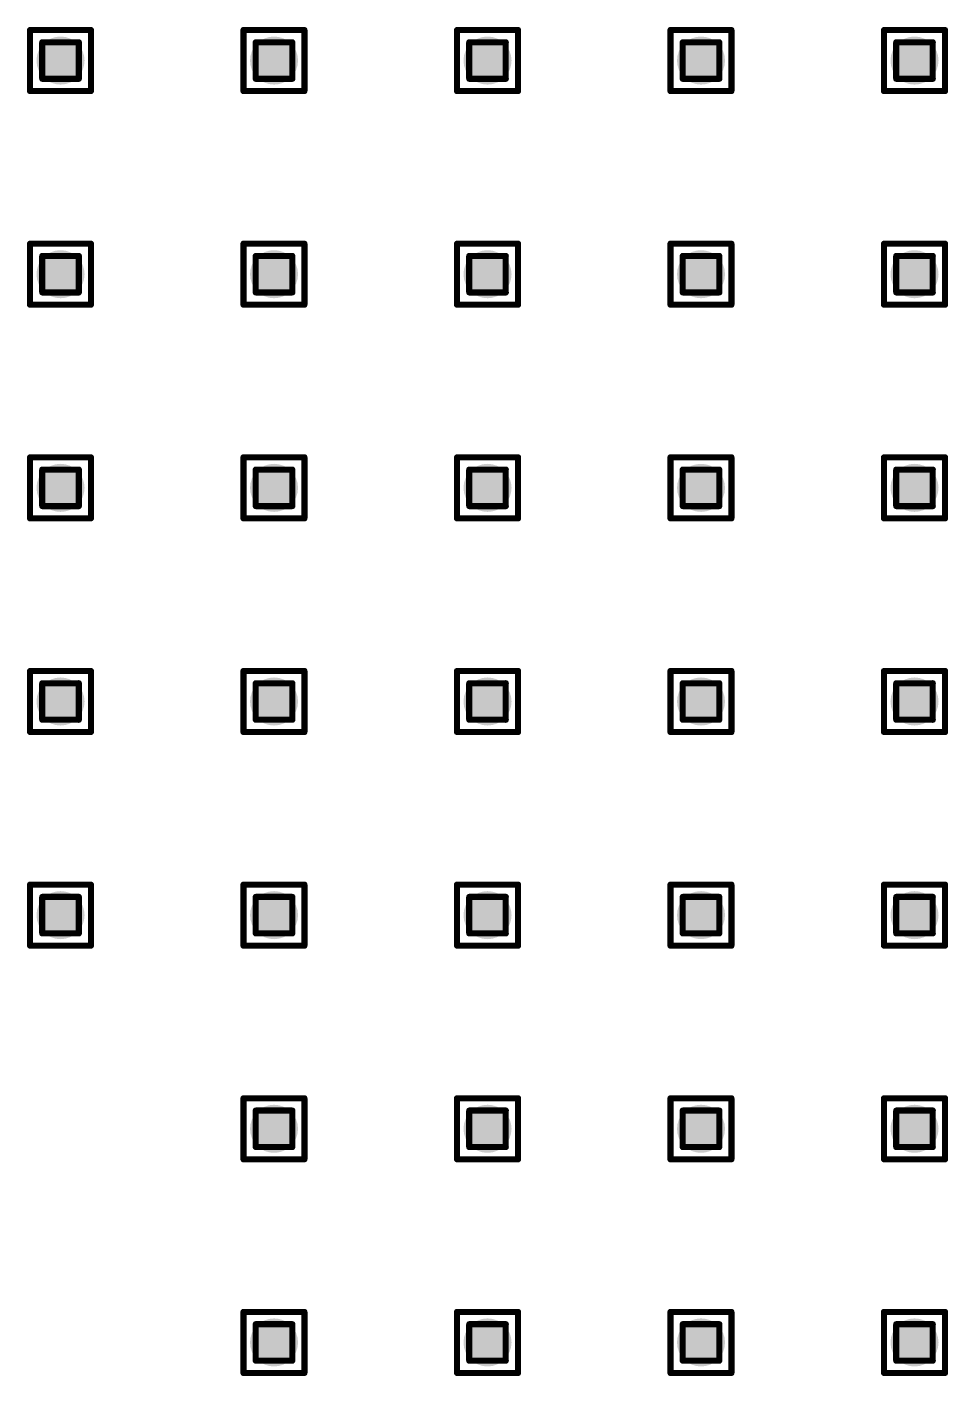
# Model space of a CAD drawing. Header units: millimetres. Extents: x -25 to 478, y -31 to 252.
# Drawn here: x 108.61 to 116.28, y 87.09 to 98.32 of the extents above; entities that cross this region are included whole.
import ezdxf

# ---------------------------------------------------------------- set-up
doc = ezdxf.new("R2010")
doc.units = ezdxf.units.MM
doc.layers.add('DrillDrawing', color=1, linetype='Continuous')
doc.layers.add('ViaHoleLayer', color=16, linetype='Continuous')

msp = doc.modelspace()

# ---------------------------------------------------------------- hatches: boundary and pattern name
at = {"layer": 'ViaHoleLayer'}
h = msp.add_hatch(color=16, dxfattribs=at)
edge = h.paths.add_edge_path()
edge.add_arc((108.89, 98.042), 0.2, 0, 360)
h = msp.add_hatch(color=16, dxfattribs=at)
edge = h.paths.add_edge_path()
edge.add_arc((110.668, 98.042), 0.2, 0, 360)
h = msp.add_hatch(color=16, dxfattribs=at)
edge = h.paths.add_edge_path()
edge.add_arc((112.446, 98.042), 0.2, 0, 360)
h = msp.add_hatch(color=16, dxfattribs=at)
edge = h.paths.add_edge_path()
edge.add_arc((114.224, 98.042), 0.2, 0, 360)
h = msp.add_hatch(color=16, dxfattribs=at)
edge = h.paths.add_edge_path()
edge.add_arc((116.002, 98.042), 0.2, 0, 360)
h = msp.add_hatch(color=16, dxfattribs=at)
edge = h.paths.add_edge_path()
edge.add_arc((108.89, 96.264), 0.2, 0, 360)
h = msp.add_hatch(color=16, dxfattribs=at)
edge = h.paths.add_edge_path()
edge.add_arc((110.668, 96.264), 0.2, 0, 360)
h = msp.add_hatch(color=16, dxfattribs=at)
edge = h.paths.add_edge_path()
edge.add_arc((112.446, 96.264), 0.2, 0, 360)
h = msp.add_hatch(color=16, dxfattribs=at)
edge = h.paths.add_edge_path()
edge.add_arc((114.224, 96.264), 0.2, 0, 360)
h = msp.add_hatch(color=16, dxfattribs=at)
edge = h.paths.add_edge_path()
edge.add_arc((116.002, 96.264), 0.2, 0, 360)
h = msp.add_hatch(color=16, dxfattribs=at)
edge = h.paths.add_edge_path()
edge.add_arc((108.89, 94.486), 0.2, 0, 360)
h = msp.add_hatch(color=16, dxfattribs=at)
edge = h.paths.add_edge_path()
edge.add_arc((110.668, 94.486), 0.2, 0, 360)
h = msp.add_hatch(color=16, dxfattribs=at)
edge = h.paths.add_edge_path()
edge.add_arc((112.446, 94.486), 0.2, 0, 360)
h = msp.add_hatch(color=16, dxfattribs=at)
edge = h.paths.add_edge_path()
edge.add_arc((114.224, 94.486), 0.2, 0, 360)
h = msp.add_hatch(color=16, dxfattribs=at)
edge = h.paths.add_edge_path()
edge.add_arc((116.002, 94.486), 0.2, 0, 360)
h = msp.add_hatch(color=16, dxfattribs=at)
edge = h.paths.add_edge_path()
edge.add_arc((108.89, 92.708), 0.2, 0, 360)
h = msp.add_hatch(color=16, dxfattribs=at)
edge = h.paths.add_edge_path()
edge.add_arc((110.668, 92.708), 0.2, 0, 360)
h = msp.add_hatch(color=16, dxfattribs=at)
edge = h.paths.add_edge_path()
edge.add_arc((112.446, 92.708), 0.2, 0, 360)
h = msp.add_hatch(color=16, dxfattribs=at)
edge = h.paths.add_edge_path()
edge.add_arc((114.224, 92.708), 0.2, 0, 360)
h = msp.add_hatch(color=16, dxfattribs=at)
edge = h.paths.add_edge_path()
edge.add_arc((116.002, 92.708), 0.2, 0, 360)
h = msp.add_hatch(color=16, dxfattribs=at)
edge = h.paths.add_edge_path()
edge.add_arc((108.89, 90.93), 0.2, 0, 360)
h = msp.add_hatch(color=16, dxfattribs=at)
edge = h.paths.add_edge_path()
edge.add_arc((110.668, 90.93), 0.2, 0, 360)
h = msp.add_hatch(color=16, dxfattribs=at)
edge = h.paths.add_edge_path()
edge.add_arc((112.446, 90.93), 0.2, 0, 360)
h = msp.add_hatch(color=16, dxfattribs=at)
edge = h.paths.add_edge_path()
edge.add_arc((114.224, 90.93), 0.2, 0, 360)
h = msp.add_hatch(color=16, dxfattribs=at)
edge = h.paths.add_edge_path()
edge.add_arc((116.002, 90.93), 0.2, 0, 360)
h = msp.add_hatch(color=16, dxfattribs=at)
edge = h.paths.add_edge_path()
edge.add_arc((110.668, 89.152), 0.2, 0, 360)
h = msp.add_hatch(color=16, dxfattribs=at)
edge = h.paths.add_edge_path()
edge.add_arc((112.446, 89.152), 0.2, 0, 360)
h = msp.add_hatch(color=16, dxfattribs=at)
edge = h.paths.add_edge_path()
edge.add_arc((114.224, 89.152), 0.2, 0, 360)
h = msp.add_hatch(color=16, dxfattribs=at)
edge = h.paths.add_edge_path()
edge.add_arc((116.002, 89.152), 0.2, 0, 360)
h = msp.add_hatch(color=16, dxfattribs=at)
edge = h.paths.add_edge_path()
edge.add_arc((110.668, 87.374), 0.2, 0, 360)
h = msp.add_hatch(color=16, dxfattribs=at)
edge = h.paths.add_edge_path()
edge.add_arc((112.446, 87.374), 0.2, 0, 360)
h = msp.add_hatch(color=16, dxfattribs=at)
edge = h.paths.add_edge_path()
edge.add_arc((114.224, 87.374), 0.2, 0, 360)
h = msp.add_hatch(color=16, dxfattribs=at)
edge = h.paths.add_edge_path()
edge.add_arc((116.002, 87.374), 0.2, 0, 360)

# ---------------------------------------------------------------- linework, layer by layer
at = {"layer": 'DrillDrawing', "const_width": 0.0508}
for points in [[(108.636, 98.296), (109.144, 98.296)], [(108.636, 97.788), (108.636, 98.296)], [(109.144, 97.788), (109.144, 98.296)], [(110.414, 98.296), (110.922, 98.296)], [(110.414, 97.788), (110.414, 98.296)], [(110.922, 97.788), (110.922, 98.296)], [(112.192, 98.296), (112.7, 98.296)], [(112.192, 97.788), (112.192, 98.296)], [(112.7, 97.788), (112.7, 98.296)], [(113.97, 98.296), (114.478, 98.296)], [(113.97, 97.788), (113.97, 98.296)], [(114.478, 97.788), (114.478, 98.296)], [(115.748, 98.296), (116.256, 98.296)], [(115.748, 97.788), (115.748, 98.296)], [(116.256, 97.788), (116.256, 98.296)], [(108.737, 98.194), (109.042, 98.194)], [(108.737, 97.89), (108.737, 98.194)], [(109.042, 97.89), (109.042, 98.194)], [(110.515, 98.194), (110.82, 98.194)], [(110.515, 97.89), (110.515, 98.194)], [(110.82, 97.89), (110.82, 98.194)], [(112.293, 98.194), (112.598, 98.194)], [(112.293, 97.89), (112.293, 98.194)], [(112.598, 97.89), (112.598, 98.194)], [(114.071, 98.194), (114.376, 98.194)], [(114.071, 97.89), (114.071, 98.194)], [(114.376, 97.89), (114.376, 98.194)], [(115.849, 98.194), (116.154, 98.194)], [(115.849, 97.89), (115.849, 98.194)], [(116.154, 97.89), (116.154, 98.194)], [(108.737, 97.89), (109.042, 97.89)], [(110.515, 97.89), (110.82, 97.89)], [(112.293, 97.89), (112.598, 97.89)], [(114.071, 97.89), (114.376, 97.89)], [(115.849, 97.89), (116.154, 97.89)], [(108.636, 97.788), (109.144, 97.788)], [(110.414, 97.788), (110.922, 97.788)], [(112.192, 97.788), (112.7, 97.788)], [(113.97, 97.788), (114.478, 97.788)], [(115.748, 97.788), (116.256, 97.788)], [(108.636, 96.518), (109.144, 96.518)], [(108.636, 96.01), (108.636, 96.518)], [(108.737, 96.416), (109.042, 96.416)], [(108.737, 96.112), (108.737, 96.416)], [(109.042, 96.112), (109.042, 96.416)], [(109.144, 96.01), (109.144, 96.518)], [(110.414, 96.518), (110.922, 96.518)], [(110.414, 96.01), (110.414, 96.518)], [(110.515, 96.416), (110.82, 96.416)], [(110.515, 96.112), (110.515, 96.416)], [(110.82, 96.112), (110.82, 96.416)], [(110.922, 96.01), (110.922, 96.518)], [(112.192, 96.518), (112.7, 96.518)], [(112.192, 96.01), (112.192, 96.518)], [(112.293, 96.416), (112.598, 96.416)], [(112.293, 96.112), (112.293, 96.416)], [(112.598, 96.112), (112.598, 96.416)], [(112.7, 96.01), (112.7, 96.518)], [(113.97, 96.518), (114.478, 96.518)], [(113.97, 96.01), (113.97, 96.518)], [(114.071, 96.416), (114.376, 96.416)], [(114.071, 96.112), (114.071, 96.416)], [(114.376, 96.112), (114.376, 96.416)], [(114.478, 96.01), (114.478, 96.518)], [(115.748, 96.518), (116.256, 96.518)], [(115.748, 96.01), (115.748, 96.518)], [(115.849, 96.416), (116.154, 96.416)], [(115.849, 96.112), (115.849, 96.416)], [(116.154, 96.112), (116.154, 96.416)], [(116.256, 96.01), (116.256, 96.518)], [(108.737, 96.112), (109.042, 96.112)], [(110.515, 96.112), (110.82, 96.112)], [(112.293, 96.112), (112.598, 96.112)], [(114.071, 96.112), (114.376, 96.112)], [(115.849, 96.112), (116.154, 96.112)], [(108.636, 96.01), (109.144, 96.01)], [(110.414, 96.01), (110.922, 96.01)], [(112.192, 96.01), (112.7, 96.01)], [(113.97, 96.01), (114.478, 96.01)], [(115.748, 96.01), (116.256, 96.01)], [(108.636, 94.74), (109.144, 94.74)], [(108.636, 94.232), (108.636, 94.74)], [(109.144, 94.232), (109.144, 94.74)], [(110.414, 94.74), (110.922, 94.74)], [(110.414, 94.232), (110.414, 94.74)], [(110.922, 94.232), (110.922, 94.74)], [(112.192, 94.74), (112.7, 94.74)], [(112.192, 94.232), (112.192, 94.74)], [(112.7, 94.232), (112.7, 94.74)], [(113.97, 94.74), (114.478, 94.74)], [(113.97, 94.232), (113.97, 94.74)], [(114.478, 94.232), (114.478, 94.74)], [(115.748, 94.74), (116.256, 94.74)], [(115.748, 94.232), (115.748, 94.74)], [(116.256, 94.232), (116.256, 94.74)], [(108.737, 94.638), (109.042, 94.638)], [(108.737, 94.334), (108.737, 94.638)], [(109.042, 94.334), (109.042, 94.638)], [(110.515, 94.638), (110.82, 94.638)], [(110.515, 94.334), (110.515, 94.638)], [(110.82, 94.334), (110.82, 94.638)], [(112.293, 94.638), (112.598, 94.638)], [(112.293, 94.334), (112.293, 94.638)], [(112.598, 94.334), (112.598, 94.638)], [(114.071, 94.638), (114.376, 94.638)], [(114.071, 94.334), (114.071, 94.638)], [(114.376, 94.334), (114.376, 94.638)], [(115.849, 94.638), (116.154, 94.638)], [(115.849, 94.334), (115.849, 94.638)], [(116.154, 94.334), (116.154, 94.638)], [(108.737, 94.334), (109.042, 94.334)], [(110.515, 94.334), (110.82, 94.334)], [(112.293, 94.334), (112.598, 94.334)], [(114.071, 94.334), (114.376, 94.334)], [(115.849, 94.334), (116.154, 94.334)], [(108.636, 94.232), (109.144, 94.232)], [(110.414, 94.232), (110.922, 94.232)], [(112.192, 94.232), (112.7, 94.232)], [(113.97, 94.232), (114.478, 94.232)], [(115.748, 94.232), (116.256, 94.232)], [(108.636, 92.962), (109.144, 92.962)], [(108.636, 92.454), (108.636, 92.962)], [(109.144, 92.454), (109.144, 92.962)], [(110.414, 92.962), (110.922, 92.962)], [(110.414, 92.454), (110.414, 92.962)], [(110.922, 92.454), (110.922, 92.962)], [(112.192, 92.962), (112.7, 92.962)], [(112.192, 92.454), (112.192, 92.962)], [(112.7, 92.454), (112.7, 92.962)], [(113.97, 92.962), (114.478, 92.962)], [(113.97, 92.454), (113.97, 92.962)], [(114.478, 92.454), (114.478, 92.962)], [(115.748, 92.962), (116.256, 92.962)], [(115.748, 92.454), (115.748, 92.962)], [(116.256, 92.454), (116.256, 92.962)], [(108.737, 92.86), (109.042, 92.86)], [(108.737, 92.556), (108.737, 92.86)], [(109.042, 92.556), (109.042, 92.86)], [(110.515, 92.86), (110.82, 92.86)], [(110.515, 92.556), (110.515, 92.86)], [(110.82, 92.556), (110.82, 92.86)], [(112.293, 92.86), (112.598, 92.86)], [(112.293, 92.556), (112.293, 92.86)], [(112.598, 92.556), (112.598, 92.86)], [(114.071, 92.86), (114.376, 92.86)], [(114.071, 92.556), (114.071, 92.86)], [(114.376, 92.556), (114.376, 92.86)], [(115.849, 92.86), (116.154, 92.86)], [(115.849, 92.556), (115.849, 92.86)], [(116.154, 92.556), (116.154, 92.86)], [(108.737, 92.556), (109.042, 92.556)], [(110.515, 92.556), (110.82, 92.556)], [(112.293, 92.556), (112.598, 92.556)], [(114.071, 92.556), (114.376, 92.556)], [(115.849, 92.556), (116.154, 92.556)], [(108.636, 92.454), (109.144, 92.454)], [(110.414, 92.454), (110.922, 92.454)], [(112.192, 92.454), (112.7, 92.454)], [(113.97, 92.454), (114.478, 92.454)], [(115.748, 92.454), (116.256, 92.454)], [(108.636, 91.184), (109.144, 91.184)], [(108.636, 90.676), (108.636, 91.184)], [(109.144, 90.676), (109.144, 91.184)], [(110.414, 91.184), (110.922, 91.184)], [(110.414, 90.676), (110.414, 91.184)], [(110.922, 90.676), (110.922, 91.184)], [(112.192, 91.184), (112.7, 91.184)], [(112.192, 90.676), (112.192, 91.184)], [(112.7, 90.676), (112.7, 91.184)], [(113.97, 91.184), (114.478, 91.184)], [(113.97, 90.676), (113.97, 91.184)], [(114.478, 90.676), (114.478, 91.184)], [(115.748, 91.184), (116.256, 91.184)], [(115.748, 90.676), (115.748, 91.184)], [(116.256, 90.676), (116.256, 91.184)], [(108.737, 91.082), (109.042, 91.082)], [(108.737, 90.778), (108.737, 91.082)], [(109.042, 90.778), (109.042, 91.082)], [(110.515, 91.082), (110.82, 91.082)], [(110.515, 90.778), (110.515, 91.082)], [(110.82, 90.778), (110.82, 91.082)], [(112.293, 91.082), (112.598, 91.082)], [(112.293, 90.778), (112.293, 91.082)], [(112.598, 90.778), (112.598, 91.082)], [(114.071, 91.082), (114.376, 91.082)], [(114.071, 90.778), (114.071, 91.082)], [(114.376, 90.778), (114.376, 91.082)], [(115.849, 91.082), (116.154, 91.082)], [(115.849, 90.778), (115.849, 91.082)], [(116.154, 90.778), (116.154, 91.082)], [(108.737, 90.778), (109.042, 90.778)], [(110.515, 90.778), (110.82, 90.778)], [(112.293, 90.778), (112.598, 90.778)], [(114.071, 90.778), (114.376, 90.778)], [(115.849, 90.778), (116.154, 90.778)], [(108.636, 90.676), (109.144, 90.676)], [(110.414, 90.676), (110.922, 90.676)], [(112.192, 90.676), (112.7, 90.676)], [(113.97, 90.676), (114.478, 90.676)], [(115.748, 90.676), (116.256, 90.676)], [(110.414, 89.406), (110.922, 89.406)], [(110.414, 88.898), (110.414, 89.406)], [(110.922, 88.898), (110.922, 89.406)], [(112.192, 89.406), (112.7, 89.406)], [(112.192, 88.898), (112.192, 89.406)], [(112.7, 88.898), (112.7, 89.406)], [(113.97, 89.406), (114.478, 89.406)], [(113.97, 88.898), (113.97, 89.406)], [(114.478, 88.898), (114.478, 89.406)], [(115.748, 89.406), (116.256, 89.406)], [(115.748, 88.898), (115.748, 89.406)], [(116.256, 88.898), (116.256, 89.406)], [(110.515, 89.304), (110.82, 89.304)], [(110.515, 89), (110.515, 89.304)], [(110.82, 89), (110.82, 89.304)], [(112.293, 89.304), (112.598, 89.304)], [(112.293, 89), (112.293, 89.304)], [(112.598, 89), (112.598, 89.304)], [(114.071, 89.304), (114.376, 89.304)], [(114.071, 89), (114.071, 89.304)], [(114.376, 89), (114.376, 89.304)], [(115.849, 89.304), (116.154, 89.304)], [(115.849, 89), (115.849, 89.304)], [(116.154, 89), (116.154, 89.304)], [(110.414, 88.898), (110.922, 88.898)], [(110.515, 89), (110.82, 89)], [(112.192, 88.898), (112.7, 88.898)], [(112.293, 89), (112.598, 89)], [(113.97, 88.898), (114.478, 88.898)], [(114.071, 89), (114.376, 89)], [(115.748, 88.898), (116.256, 88.898)], [(115.849, 89), (116.154, 89)], [(110.414, 87.628), (110.922, 87.628)], [(110.414, 87.12), (110.414, 87.628)], [(110.922, 87.12), (110.922, 87.628)], [(112.192, 87.628), (112.7, 87.628)], [(112.192, 87.12), (112.192, 87.628)], [(112.7, 87.12), (112.7, 87.628)], [(113.97, 87.628), (114.478, 87.628)], [(113.97, 87.12), (113.97, 87.628)], [(114.478, 87.12), (114.478, 87.628)], [(115.748, 87.628), (116.256, 87.628)], [(115.748, 87.12), (115.748, 87.628)], [(116.256, 87.12), (116.256, 87.628)], [(110.515, 87.526), (110.82, 87.526)], [(110.515, 87.222), (110.515, 87.526)], [(110.82, 87.222), (110.82, 87.526)], [(112.293, 87.526), (112.598, 87.526)], [(112.293, 87.222), (112.293, 87.526)], [(112.598, 87.222), (112.598, 87.526)], [(114.071, 87.526), (114.376, 87.526)], [(114.071, 87.222), (114.071, 87.526)], [(114.376, 87.222), (114.376, 87.526)], [(115.849, 87.526), (116.154, 87.526)], [(115.849, 87.222), (115.849, 87.526)], [(116.154, 87.222), (116.154, 87.526)], [(110.515, 87.222), (110.82, 87.222)], [(112.293, 87.222), (112.598, 87.222)], [(114.071, 87.222), (114.376, 87.222)], [(115.849, 87.222), (116.154, 87.222)], [(110.414, 87.12), (110.922, 87.12)], [(112.192, 87.12), (112.7, 87.12)], [(113.97, 87.12), (114.478, 87.12)], [(115.748, 87.12), (116.256, 87.12)]]:
    msp.add_lwpolyline(points, dxfattribs=at)
at = {"layer": 'DrillDrawing', "const_width": 0.0254}
for points in [[(108.623, 98.296, 1), (108.648, 98.296, 1)], [(108.623, 98.296, 1), (108.648, 98.296, 1)], [(109.131, 98.296, 1), (109.156, 98.296, 1)], [(109.131, 98.296, 1), (109.156, 98.296, 1)], [(110.401, 98.296, 1), (110.427, 98.296, 1)], [(110.401, 98.296, 1), (110.427, 98.296, 1)], [(110.909, 98.296, 1), (110.934, 98.296, 1)], [(110.909, 98.296, 1), (110.934, 98.296, 1)], [(112.179, 98.296, 1), (112.204, 98.296, 1)], [(112.179, 98.296, 1), (112.204, 98.296, 1)], [(112.687, 98.296, 1), (112.713, 98.296, 1)], [(112.687, 98.296, 1), (112.713, 98.296, 1)], [(113.957, 98.296, 1), (113.983, 98.296, 1)], [(113.957, 98.296, 1), (113.983, 98.296, 1)], [(114.465, 98.296, 1), (114.49, 98.296, 1)], [(114.465, 98.296, 1), (114.49, 98.296, 1)], [(115.735, 98.296, 1), (115.76, 98.296, 1)], [(115.735, 98.296, 1), (115.76, 98.296, 1)], [(116.243, 98.296, 1), (116.269, 98.296, 1)], [(116.243, 98.296, 1), (116.269, 98.296, 1)], [(108.725, 98.194, 1), (108.75, 98.194, 1)], [(108.725, 98.194, 1), (108.75, 98.194, 1)], [(109.029, 98.194, 1), (109.055, 98.194, 1)], [(109.029, 98.194, 1), (109.055, 98.194, 1)], [(110.503, 98.194, 1), (110.528, 98.194, 1)], [(110.503, 98.194, 1), (110.528, 98.194, 1)], [(110.808, 98.194, 1), (110.833, 98.194, 1)], [(110.808, 98.194, 1), (110.833, 98.194, 1)], [(112.281, 98.194, 1), (112.306, 98.194, 1)], [(112.281, 98.194, 1), (112.306, 98.194, 1)], [(112.585, 98.194, 1), (112.611, 98.194, 1)], [(112.585, 98.194, 1), (112.611, 98.194, 1)], [(114.059, 98.194, 1), (114.084, 98.194, 1)], [(114.059, 98.194, 1), (114.084, 98.194, 1)], [(114.364, 98.194, 1), (114.389, 98.194, 1)], [(114.364, 98.194, 1), (114.389, 98.194, 1)], [(115.837, 98.194, 1), (115.862, 98.194, 1)], [(115.837, 98.194, 1), (115.862, 98.194, 1)], [(116.141, 98.194, 1), (116.167, 98.194, 1)], [(116.141, 98.194, 1), (116.167, 98.194, 1)], [(108.725, 97.89, 1), (108.75, 97.89, 1)], [(108.725, 97.89, 1), (108.75, 97.89, 1)], [(109.029, 97.89, 1), (109.055, 97.89, 1)], [(109.029, 97.89, 1), (109.055, 97.89, 1)], [(110.503, 97.89, 1), (110.528, 97.89, 1)], [(110.503, 97.89, 1), (110.528, 97.89, 1)], [(110.808, 97.89, 1), (110.833, 97.89, 1)], [(110.808, 97.89, 1), (110.833, 97.89, 1)], [(112.281, 97.89, 1), (112.306, 97.89, 1)], [(112.281, 97.89, 1), (112.306, 97.89, 1)], [(112.585, 97.89, 1), (112.611, 97.89, 1)], [(112.585, 97.89, 1), (112.611, 97.89, 1)], [(114.059, 97.89, 1), (114.084, 97.89, 1)], [(114.059, 97.89, 1), (114.084, 97.89, 1)], [(114.364, 97.89, 1), (114.389, 97.89, 1)], [(114.364, 97.89, 1), (114.389, 97.89, 1)], [(115.837, 97.89, 1), (115.862, 97.89, 1)], [(115.837, 97.89, 1), (115.862, 97.89, 1)], [(116.141, 97.89, 1), (116.167, 97.89, 1)], [(116.141, 97.89, 1), (116.167, 97.89, 1)], [(108.623, 97.788, 1), (108.648, 97.788, 1)], [(108.623, 97.788, 1), (108.648, 97.788, 1)], [(109.131, 97.788, 1), (109.156, 97.788, 1)], [(109.131, 97.788, 1), (109.156, 97.788, 1)], [(110.401, 97.788, 1), (110.427, 97.788, 1)], [(110.401, 97.788, 1), (110.427, 97.788, 1)], [(110.909, 97.788, 1), (110.934, 97.788, 1)], [(110.909, 97.788, 1), (110.934, 97.788, 1)], [(112.179, 97.788, 1), (112.204, 97.788, 1)], [(112.179, 97.788, 1), (112.204, 97.788, 1)], [(112.687, 97.788, 1), (112.713, 97.788, 1)], [(112.687, 97.788, 1), (112.713, 97.788, 1)], [(113.957, 97.788, 1), (113.983, 97.788, 1)], [(113.957, 97.788, 1), (113.983, 97.788, 1)], [(114.465, 97.788, 1), (114.49, 97.788, 1)], [(114.465, 97.788, 1), (114.49, 97.788, 1)], [(115.735, 97.788, 1), (115.76, 97.788, 1)], [(115.735, 97.788, 1), (115.76, 97.788, 1)], [(116.243, 97.788, 1), (116.269, 97.788, 1)], [(116.243, 97.788, 1), (116.269, 97.788, 1)], [(108.623, 96.518, 1), (108.648, 96.518, 1)], [(108.623, 96.518, 1), (108.648, 96.518, 1)], [(108.725, 96.416, 1), (108.75, 96.416, 1)], [(108.725, 96.416, 1), (108.75, 96.416, 1)], [(109.029, 96.416, 1), (109.055, 96.416, 1)], [(109.029, 96.416, 1), (109.055, 96.416, 1)], [(109.131, 96.518, 1), (109.156, 96.518, 1)], [(109.131, 96.518, 1), (109.156, 96.518, 1)], [(110.401, 96.518, 1), (110.427, 96.518, 1)], [(110.401, 96.518, 1), (110.427, 96.518, 1)], [(110.503, 96.416, 1), (110.528, 96.416, 1)], [(110.503, 96.416, 1), (110.528, 96.416, 1)], [(110.808, 96.416, 1), (110.833, 96.416, 1)], [(110.808, 96.416, 1), (110.833, 96.416, 1)], [(110.909, 96.518, 1), (110.934, 96.518, 1)], [(110.909, 96.518, 1), (110.934, 96.518, 1)], [(112.179, 96.518, 1), (112.204, 96.518, 1)], [(112.179, 96.518, 1), (112.204, 96.518, 1)], [(112.281, 96.416, 1), (112.306, 96.416, 1)], [(112.281, 96.416, 1), (112.306, 96.416, 1)], [(112.585, 96.416, 1), (112.611, 96.416, 1)], [(112.585, 96.416, 1), (112.611, 96.416, 1)], [(112.687, 96.518, 1), (112.713, 96.518, 1)], [(112.687, 96.518, 1), (112.713, 96.518, 1)], [(113.957, 96.518, 1), (113.983, 96.518, 1)], [(113.957, 96.518, 1), (113.983, 96.518, 1)], [(114.059, 96.416, 1), (114.084, 96.416, 1)], [(114.059, 96.416, 1), (114.084, 96.416, 1)], [(114.364, 96.416, 1), (114.389, 96.416, 1)], [(114.364, 96.416, 1), (114.389, 96.416, 1)], [(114.465, 96.518, 1), (114.49, 96.518, 1)], [(114.465, 96.518, 1), (114.49, 96.518, 1)], [(115.735, 96.518, 1), (115.76, 96.518, 1)], [(115.735, 96.518, 1), (115.76, 96.518, 1)], [(115.837, 96.416, 1), (115.862, 96.416, 1)], [(115.837, 96.416, 1), (115.862, 96.416, 1)], [(116.141, 96.416, 1), (116.167, 96.416, 1)], [(116.141, 96.416, 1), (116.167, 96.416, 1)], [(116.243, 96.518, 1), (116.269, 96.518, 1)], [(116.243, 96.518, 1), (116.269, 96.518, 1)], [(108.725, 96.112, 1), (108.75, 96.112, 1)], [(108.725, 96.112, 1), (108.75, 96.112, 1)], [(109.029, 96.112, 1), (109.055, 96.112, 1)], [(109.029, 96.112, 1), (109.055, 96.112, 1)], [(110.503, 96.112, 1), (110.528, 96.112, 1)], [(110.503, 96.112, 1), (110.528, 96.112, 1)], [(110.808, 96.112, 1), (110.833, 96.112, 1)], [(110.808, 96.112, 1), (110.833, 96.112, 1)], [(112.281, 96.112, 1), (112.306, 96.112, 1)], [(112.281, 96.112, 1), (112.306, 96.112, 1)], [(112.585, 96.112, 1), (112.611, 96.112, 1)], [(112.585, 96.112, 1), (112.611, 96.112, 1)], [(114.059, 96.112, 1), (114.084, 96.112, 1)], [(114.059, 96.112, 1), (114.084, 96.112, 1)], [(114.364, 96.112, 1), (114.389, 96.112, 1)], [(114.364, 96.112, 1), (114.389, 96.112, 1)], [(115.837, 96.112, 1), (115.862, 96.112, 1)], [(115.837, 96.112, 1), (115.862, 96.112, 1)], [(116.141, 96.112, 1), (116.167, 96.112, 1)], [(116.141, 96.112, 1), (116.167, 96.112, 1)], [(108.623, 96.01, 1), (108.648, 96.01, 1)], [(108.623, 96.01, 1), (108.648, 96.01, 1)], [(109.131, 96.01, 1), (109.156, 96.01, 1)], [(109.131, 96.01, 1), (109.156, 96.01, 1)], [(110.401, 96.01, 1), (110.427, 96.01, 1)], [(110.401, 96.01, 1), (110.427, 96.01, 1)], [(110.909, 96.01, 1), (110.934, 96.01, 1)], [(110.909, 96.01, 1), (110.934, 96.01, 1)], [(112.179, 96.01, 1), (112.204, 96.01, 1)], [(112.179, 96.01, 1), (112.204, 96.01, 1)], [(112.687, 96.01, 1), (112.713, 96.01, 1)], [(112.687, 96.01, 1), (112.713, 96.01, 1)], [(113.957, 96.01, 1), (113.983, 96.01, 1)], [(113.957, 96.01, 1), (113.983, 96.01, 1)], [(114.465, 96.01, 1), (114.49, 96.01, 1)], [(114.465, 96.01, 1), (114.49, 96.01, 1)], [(115.735, 96.01, 1), (115.76, 96.01, 1)], [(115.735, 96.01, 1), (115.76, 96.01, 1)], [(116.243, 96.01, 1), (116.269, 96.01, 1)], [(116.243, 96.01, 1), (116.269, 96.01, 1)], [(108.623, 94.74, 1), (108.648, 94.74, 1)], [(108.623, 94.74, 1), (108.648, 94.74, 1)], [(109.131, 94.74, 1), (109.156, 94.74, 1)], [(109.131, 94.74, 1), (109.156, 94.74, 1)], [(110.401, 94.74, 1), (110.427, 94.74, 1)], [(110.401, 94.74, 1), (110.427, 94.74, 1)], [(110.909, 94.74, 1), (110.934, 94.74, 1)], [(110.909, 94.74, 1), (110.934, 94.74, 1)], [(112.179, 94.74, 1), (112.204, 94.74, 1)], [(112.179, 94.74, 1), (112.204, 94.74, 1)], [(112.687, 94.74, 1), (112.713, 94.74, 1)], [(112.687, 94.74, 1), (112.713, 94.74, 1)], [(113.957, 94.74, 1), (113.983, 94.74, 1)], [(113.957, 94.74, 1), (113.983, 94.74, 1)], [(114.465, 94.74, 1), (114.49, 94.74, 1)], [(114.465, 94.74, 1), (114.49, 94.74, 1)], [(115.735, 94.74, 1), (115.76, 94.74, 1)], [(115.735, 94.74, 1), (115.76, 94.74, 1)], [(116.243, 94.74, 1), (116.269, 94.74, 1)], [(116.243, 94.74, 1), (116.269, 94.74, 1)], [(108.725, 94.638, 1), (108.75, 94.638, 1)], [(108.725, 94.638, 1), (108.75, 94.638, 1)], [(109.029, 94.638, 1), (109.055, 94.638, 1)], [(109.029, 94.638, 1), (109.055, 94.638, 1)], [(110.503, 94.638, 1), (110.528, 94.638, 1)], [(110.503, 94.638, 1), (110.528, 94.638, 1)], [(110.808, 94.638, 1), (110.833, 94.638, 1)], [(110.808, 94.638, 1), (110.833, 94.638, 1)], [(112.281, 94.638, 1), (112.306, 94.638, 1)], [(112.281, 94.638, 1), (112.306, 94.638, 1)], [(112.585, 94.638, 1), (112.611, 94.638, 1)], [(112.585, 94.638, 1), (112.611, 94.638, 1)], [(114.059, 94.638, 1), (114.084, 94.638, 1)], [(114.059, 94.638, 1), (114.084, 94.638, 1)], [(114.364, 94.638, 1), (114.389, 94.638, 1)], [(114.364, 94.638, 1), (114.389, 94.638, 1)], [(115.837, 94.638, 1), (115.862, 94.638, 1)], [(115.837, 94.638, 1), (115.862, 94.638, 1)], [(116.141, 94.638, 1), (116.167, 94.638, 1)], [(116.141, 94.638, 1), (116.167, 94.638, 1)], [(108.725, 94.334, 1), (108.75, 94.334, 1)], [(108.725, 94.334, 1), (108.75, 94.334, 1)], [(109.029, 94.334, 1), (109.055, 94.334, 1)], [(109.029, 94.334, 1), (109.055, 94.334, 1)], [(110.503, 94.334, 1), (110.528, 94.334, 1)], [(110.503, 94.334, 1), (110.528, 94.334, 1)], [(110.808, 94.334, 1), (110.833, 94.334, 1)], [(110.808, 94.334, 1), (110.833, 94.334, 1)], [(112.281, 94.334, 1), (112.306, 94.334, 1)], [(112.281, 94.334, 1), (112.306, 94.334, 1)], [(112.585, 94.334, 1), (112.611, 94.334, 1)], [(112.585, 94.334, 1), (112.611, 94.334, 1)], [(114.059, 94.334, 1), (114.084, 94.334, 1)], [(114.059, 94.334, 1), (114.084, 94.334, 1)], [(114.364, 94.334, 1), (114.389, 94.334, 1)], [(114.364, 94.334, 1), (114.389, 94.334, 1)], [(115.837, 94.334, 1), (115.862, 94.334, 1)], [(115.837, 94.334, 1), (115.862, 94.334, 1)], [(116.141, 94.334, 1), (116.167, 94.334, 1)], [(116.141, 94.334, 1), (116.167, 94.334, 1)], [(108.623, 94.232, 1), (108.648, 94.232, 1)], [(108.623, 94.232, 1), (108.648, 94.232, 1)], [(109.131, 94.232, 1), (109.156, 94.232, 1)], [(109.131, 94.232, 1), (109.156, 94.232, 1)], [(110.401, 94.232, 1), (110.427, 94.232, 1)], [(110.401, 94.232, 1), (110.427, 94.232, 1)], [(110.909, 94.232, 1), (110.934, 94.232, 1)], [(110.909, 94.232, 1), (110.934, 94.232, 1)], [(112.179, 94.232, 1), (112.204, 94.232, 1)], [(112.179, 94.232, 1), (112.204, 94.232, 1)], [(112.687, 94.232, 1), (112.713, 94.232, 1)], [(112.687, 94.232, 1), (112.713, 94.232, 1)], [(113.957, 94.232, 1), (113.983, 94.232, 1)], [(113.957, 94.232, 1), (113.983, 94.232, 1)], [(114.465, 94.232, 1), (114.49, 94.232, 1)], [(114.465, 94.232, 1), (114.49, 94.232, 1)], [(115.735, 94.232, 1), (115.76, 94.232, 1)], [(115.735, 94.232, 1), (115.76, 94.232, 1)], [(116.243, 94.232, 1), (116.269, 94.232, 1)], [(116.243, 94.232, 1), (116.269, 94.232, 1)], [(108.623, 92.962, 1), (108.648, 92.962, 1)], [(108.623, 92.962, 1), (108.648, 92.962, 1)], [(109.131, 92.962, 1), (109.156, 92.962, 1)], [(109.131, 92.962, 1), (109.156, 92.962, 1)], [(110.401, 92.962, 1), (110.427, 92.962, 1)], [(110.401, 92.962, 1), (110.427, 92.962, 1)], [(110.909, 92.962, 1), (110.934, 92.962, 1)], [(110.909, 92.962, 1), (110.934, 92.962, 1)], [(112.179, 92.962, 1), (112.204, 92.962, 1)], [(112.179, 92.962, 1), (112.204, 92.962, 1)], [(112.687, 92.962, 1), (112.713, 92.962, 1)], [(112.687, 92.962, 1), (112.713, 92.962, 1)], [(113.957, 92.962, 1), (113.983, 92.962, 1)], [(113.957, 92.962, 1), (113.983, 92.962, 1)], [(114.465, 92.962, 1), (114.49, 92.962, 1)], [(114.465, 92.962, 1), (114.49, 92.962, 1)], [(115.735, 92.962, 1), (115.76, 92.962, 1)], [(115.735, 92.962, 1), (115.76, 92.962, 1)], [(116.243, 92.962, 1), (116.269, 92.962, 1)], [(116.243, 92.962, 1), (116.269, 92.962, 1)], [(108.725, 92.86, 1), (108.75, 92.86, 1)], [(108.725, 92.86, 1), (108.75, 92.86, 1)], [(109.029, 92.86, 1), (109.055, 92.86, 1)], [(109.029, 92.86, 1), (109.055, 92.86, 1)], [(110.503, 92.86, 1), (110.528, 92.86, 1)], [(110.503, 92.86, 1), (110.528, 92.86, 1)], [(110.808, 92.86, 1), (110.833, 92.86, 1)], [(110.808, 92.86, 1), (110.833, 92.86, 1)], [(112.281, 92.86, 1), (112.306, 92.86, 1)], [(112.281, 92.86, 1), (112.306, 92.86, 1)], [(112.585, 92.86, 1), (112.611, 92.86, 1)], [(112.585, 92.86, 1), (112.611, 92.86, 1)], [(114.059, 92.86, 1), (114.084, 92.86, 1)], [(114.059, 92.86, 1), (114.084, 92.86, 1)], [(114.364, 92.86, 1), (114.389, 92.86, 1)], [(114.364, 92.86, 1), (114.389, 92.86, 1)], [(115.837, 92.86, 1), (115.862, 92.86, 1)], [(115.837, 92.86, 1), (115.862, 92.86, 1)], [(116.141, 92.86, 1), (116.167, 92.86, 1)], [(116.141, 92.86, 1), (116.167, 92.86, 1)], [(108.725, 92.556, 1), (108.75, 92.556, 1)], [(108.725, 92.556, 1), (108.75, 92.556, 1)], [(109.029, 92.556, 1), (109.055, 92.556, 1)], [(109.029, 92.556, 1), (109.055, 92.556, 1)], [(110.503, 92.556, 1), (110.528, 92.556, 1)], [(110.503, 92.556, 1), (110.528, 92.556, 1)], [(110.808, 92.556, 1), (110.833, 92.556, 1)], [(110.808, 92.556, 1), (110.833, 92.556, 1)], [(112.281, 92.556, 1), (112.306, 92.556, 1)], [(112.281, 92.556, 1), (112.306, 92.556, 1)], [(112.585, 92.556, 1), (112.611, 92.556, 1)], [(112.585, 92.556, 1), (112.611, 92.556, 1)], [(114.059, 92.556, 1), (114.084, 92.556, 1)], [(114.059, 92.556, 1), (114.084, 92.556, 1)], [(114.364, 92.556, 1), (114.389, 92.556, 1)], [(114.364, 92.556, 1), (114.389, 92.556, 1)], [(115.837, 92.556, 1), (115.862, 92.556, 1)], [(115.837, 92.556, 1), (115.862, 92.556, 1)], [(116.141, 92.556, 1), (116.167, 92.556, 1)], [(116.141, 92.556, 1), (116.167, 92.556, 1)], [(108.623, 92.454, 1), (108.648, 92.454, 1)], [(108.623, 92.454, 1), (108.648, 92.454, 1)], [(109.131, 92.454, 1), (109.156, 92.454, 1)], [(109.131, 92.454, 1), (109.156, 92.454, 1)], [(110.401, 92.454, 1), (110.427, 92.454, 1)], [(110.401, 92.454, 1), (110.427, 92.454, 1)], [(110.909, 92.454, 1), (110.934, 92.454, 1)], [(110.909, 92.454, 1), (110.934, 92.454, 1)], [(112.179, 92.454, 1), (112.204, 92.454, 1)], [(112.179, 92.454, 1), (112.204, 92.454, 1)], [(112.687, 92.454, 1), (112.713, 92.454, 1)], [(112.687, 92.454, 1), (112.713, 92.454, 1)], [(113.957, 92.454, 1), (113.983, 92.454, 1)], [(113.957, 92.454, 1), (113.983, 92.454, 1)], [(114.465, 92.454, 1), (114.49, 92.454, 1)], [(114.465, 92.454, 1), (114.49, 92.454, 1)], [(115.735, 92.454, 1), (115.76, 92.454, 1)], [(115.735, 92.454, 1), (115.76, 92.454, 1)], [(116.243, 92.454, 1), (116.269, 92.454, 1)], [(116.243, 92.454, 1), (116.269, 92.454, 1)], [(108.623, 91.184, 1), (108.648, 91.184, 1)], [(108.623, 91.184, 1), (108.648, 91.184, 1)], [(109.131, 91.184, 1), (109.156, 91.184, 1)], [(109.131, 91.184, 1), (109.156, 91.184, 1)], [(110.401, 91.184, 1), (110.427, 91.184, 1)], [(110.401, 91.184, 1), (110.427, 91.184, 1)], [(110.909, 91.184, 1), (110.934, 91.184, 1)], [(110.909, 91.184, 1), (110.934, 91.184, 1)], [(112.179, 91.184, 1), (112.204, 91.184, 1)], [(112.179, 91.184, 1), (112.204, 91.184, 1)], [(112.687, 91.184, 1), (112.713, 91.184, 1)], [(112.687, 91.184, 1), (112.713, 91.184, 1)], [(113.957, 91.184, 1), (113.983, 91.184, 1)], [(113.957, 91.184, 1), (113.983, 91.184, 1)], [(114.465, 91.184, 1), (114.49, 91.184, 1)], [(114.465, 91.184, 1), (114.49, 91.184, 1)], [(115.735, 91.184, 1), (115.76, 91.184, 1)], [(115.735, 91.184, 1), (115.76, 91.184, 1)], [(116.243, 91.184, 1), (116.269, 91.184, 1)], [(116.243, 91.184, 1), (116.269, 91.184, 1)], [(108.725, 91.082, 1), (108.75, 91.082, 1)], [(108.725, 91.082, 1), (108.75, 91.082, 1)], [(109.029, 91.082, 1), (109.055, 91.082, 1)], [(109.029, 91.082, 1), (109.055, 91.082, 1)], [(110.503, 91.082, 1), (110.528, 91.082, 1)], [(110.503, 91.082, 1), (110.528, 91.082, 1)], [(110.808, 91.082, 1), (110.833, 91.082, 1)], [(110.808, 91.082, 1), (110.833, 91.082, 1)], [(112.281, 91.082, 1), (112.306, 91.082, 1)], [(112.281, 91.082, 1), (112.306, 91.082, 1)], [(112.585, 91.082, 1), (112.611, 91.082, 1)], [(112.585, 91.082, 1), (112.611, 91.082, 1)], [(114.059, 91.082, 1), (114.084, 91.082, 1)], [(114.059, 91.082, 1), (114.084, 91.082, 1)], [(114.364, 91.082, 1), (114.389, 91.082, 1)], [(114.364, 91.082, 1), (114.389, 91.082, 1)], [(115.837, 91.082, 1), (115.862, 91.082, 1)], [(115.837, 91.082, 1), (115.862, 91.082, 1)], [(116.141, 91.082, 1), (116.167, 91.082, 1)], [(116.141, 91.082, 1), (116.167, 91.082, 1)], [(108.725, 90.778, 1), (108.75, 90.778, 1)], [(108.725, 90.778, 1), (108.75, 90.778, 1)], [(109.029, 90.778, 1), (109.055, 90.778, 1)], [(109.029, 90.778, 1), (109.055, 90.778, 1)], [(110.503, 90.778, 1), (110.528, 90.778, 1)], [(110.503, 90.778, 1), (110.528, 90.778, 1)], [(110.808, 90.778, 1), (110.833, 90.778, 1)], [(110.808, 90.778, 1), (110.833, 90.778, 1)], [(112.281, 90.778, 1), (112.306, 90.778, 1)], [(112.281, 90.778, 1), (112.306, 90.778, 1)], [(112.585, 90.778, 1), (112.611, 90.778, 1)], [(112.585, 90.778, 1), (112.611, 90.778, 1)], [(114.059, 90.778, 1), (114.084, 90.778, 1)], [(114.059, 90.778, 1), (114.084, 90.778, 1)], [(114.364, 90.778, 1), (114.389, 90.778, 1)], [(114.364, 90.778, 1), (114.389, 90.778, 1)], [(115.837, 90.778, 1), (115.862, 90.778, 1)], [(115.837, 90.778, 1), (115.862, 90.778, 1)], [(116.141, 90.778, 1), (116.167, 90.778, 1)], [(116.141, 90.778, 1), (116.167, 90.778, 1)], [(108.623, 90.676, 1), (108.648, 90.676, 1)], [(108.623, 90.676, 1), (108.648, 90.676, 1)], [(109.131, 90.676, 1), (109.156, 90.676, 1)], [(109.131, 90.676, 1), (109.156, 90.676, 1)], [(110.401, 90.676, 1), (110.427, 90.676, 1)], [(110.401, 90.676, 1), (110.427, 90.676, 1)], [(110.909, 90.676, 1), (110.934, 90.676, 1)], [(110.909, 90.676, 1), (110.934, 90.676, 1)], [(112.179, 90.676, 1), (112.204, 90.676, 1)], [(112.179, 90.676, 1), (112.204, 90.676, 1)], [(112.687, 90.676, 1), (112.713, 90.676, 1)], [(112.687, 90.676, 1), (112.713, 90.676, 1)], [(113.957, 90.676, 1), (113.983, 90.676, 1)], [(113.957, 90.676, 1), (113.983, 90.676, 1)], [(114.465, 90.676, 1), (114.49, 90.676, 1)], [(114.465, 90.676, 1), (114.49, 90.676, 1)], [(115.735, 90.676, 1), (115.76, 90.676, 1)], [(115.735, 90.676, 1), (115.76, 90.676, 1)], [(116.243, 90.676, 1), (116.269, 90.676, 1)], [(116.243, 90.676, 1), (116.269, 90.676, 1)], [(110.401, 89.406, 1), (110.427, 89.406, 1)], [(110.401, 89.406, 1), (110.427, 89.406, 1)], [(110.909, 89.406, 1), (110.934, 89.406, 1)], [(110.909, 89.406, 1), (110.934, 89.406, 1)], [(112.179, 89.406, 1), (112.204, 89.406, 1)], [(112.179, 89.406, 1), (112.204, 89.406, 1)], [(112.687, 89.406, 1), (112.713, 89.406, 1)], [(112.687, 89.406, 1), (112.713, 89.406, 1)], [(113.957, 89.406, 1), (113.983, 89.406, 1)], [(113.957, 89.406, 1), (113.983, 89.406, 1)], [(114.465, 89.406, 1), (114.49, 89.406, 1)], [(114.465, 89.406, 1), (114.49, 89.406, 1)], [(115.735, 89.406, 1), (115.76, 89.406, 1)], [(115.735, 89.406, 1), (115.76, 89.406, 1)], [(116.243, 89.406, 1), (116.269, 89.406, 1)], [(116.243, 89.406, 1), (116.269, 89.406, 1)], [(110.503, 89.304, 1), (110.528, 89.304, 1)], [(110.503, 89.304, 1), (110.528, 89.304, 1)], [(110.808, 89.304, 1), (110.833, 89.304, 1)], [(110.808, 89.304, 1), (110.833, 89.304, 1)], [(112.281, 89.304, 1), (112.306, 89.304, 1)], [(112.281, 89.304, 1), (112.306, 89.304, 1)], [(112.585, 89.304, 1), (112.611, 89.304, 1)], [(112.585, 89.304, 1), (112.611, 89.304, 1)], [(114.059, 89.304, 1), (114.084, 89.304, 1)], [(114.059, 89.304, 1), (114.084, 89.304, 1)], [(114.364, 89.304, 1), (114.389, 89.304, 1)], [(114.364, 89.304, 1), (114.389, 89.304, 1)], [(115.837, 89.304, 1), (115.862, 89.304, 1)], [(115.837, 89.304, 1), (115.862, 89.304, 1)], [(116.141, 89.304, 1), (116.167, 89.304, 1)], [(116.141, 89.304, 1), (116.167, 89.304, 1)], [(110.401, 88.898, 1), (110.427, 88.898, 1)], [(110.401, 88.898, 1), (110.427, 88.898, 1)], [(110.503, 89, 1), (110.528, 89, 1)], [(110.503, 89, 1), (110.528, 89, 1)], [(110.808, 89, 1), (110.833, 89, 1)], [(110.808, 89, 1), (110.833, 89, 1)], [(110.909, 88.898, 1), (110.934, 88.898, 1)], [(110.909, 88.898, 1), (110.934, 88.898, 1)], [(112.179, 88.898, 1), (112.204, 88.898, 1)], [(112.179, 88.898, 1), (112.204, 88.898, 1)], [(112.281, 89, 1), (112.306, 89, 1)], [(112.281, 89, 1), (112.306, 89, 1)], [(112.585, 89, 1), (112.611, 89, 1)], [(112.585, 89, 1), (112.611, 89, 1)], [(112.687, 88.898, 1), (112.713, 88.898, 1)], [(112.687, 88.898, 1), (112.713, 88.898, 1)], [(113.957, 88.898, 1), (113.983, 88.898, 1)], [(113.957, 88.898, 1), (113.983, 88.898, 1)], [(114.059, 89, 1), (114.084, 89, 1)], [(114.059, 89, 1), (114.084, 89, 1)], [(114.364, 89, 1), (114.389, 89, 1)], [(114.364, 89, 1), (114.389, 89, 1)], [(114.465, 88.898, 1), (114.49, 88.898, 1)], [(114.465, 88.898, 1), (114.49, 88.898, 1)], [(115.735, 88.898, 1), (115.76, 88.898, 1)], [(115.735, 88.898, 1), (115.76, 88.898, 1)], [(115.837, 89, 1), (115.862, 89, 1)], [(115.837, 89, 1), (115.862, 89, 1)], [(116.141, 89, 1), (116.167, 89, 1)], [(116.141, 89, 1), (116.167, 89, 1)], [(116.243, 88.898, 1), (116.269, 88.898, 1)], [(116.243, 88.898, 1), (116.269, 88.898, 1)], [(110.401, 87.628, 1), (110.427, 87.628, 1)], [(110.401, 87.628, 1), (110.427, 87.628, 1)], [(110.909, 87.628, 1), (110.934, 87.628, 1)], [(110.909, 87.628, 1), (110.934, 87.628, 1)], [(112.179, 87.628, 1), (112.204, 87.628, 1)], [(112.179, 87.628, 1), (112.204, 87.628, 1)], [(112.687, 87.628, 1), (112.713, 87.628, 1)], [(112.687, 87.628, 1), (112.713, 87.628, 1)], [(113.957, 87.628, 1), (113.983, 87.628, 1)], [(113.957, 87.628, 1), (113.983, 87.628, 1)], [(114.465, 87.628, 1), (114.49, 87.628, 1)], [(114.465, 87.628, 1), (114.49, 87.628, 1)], [(115.735, 87.628, 1), (115.76, 87.628, 1)], [(115.735, 87.628, 1), (115.76, 87.628, 1)], [(116.243, 87.628, 1), (116.269, 87.628, 1)], [(116.243, 87.628, 1), (116.269, 87.628, 1)], [(110.503, 87.526, 1), (110.528, 87.526, 1)], [(110.503, 87.526, 1), (110.528, 87.526, 1)], [(110.808, 87.526, 1), (110.833, 87.526, 1)], [(110.808, 87.526, 1), (110.833, 87.526, 1)], [(112.281, 87.526, 1), (112.306, 87.526, 1)], [(112.281, 87.526, 1), (112.306, 87.526, 1)], [(112.585, 87.526, 1), (112.611, 87.526, 1)], [(112.585, 87.526, 1), (112.611, 87.526, 1)], [(114.059, 87.526, 1), (114.084, 87.526, 1)], [(114.059, 87.526, 1), (114.084, 87.526, 1)], [(114.364, 87.526, 1), (114.389, 87.526, 1)], [(114.364, 87.526, 1), (114.389, 87.526, 1)], [(115.837, 87.526, 1), (115.862, 87.526, 1)], [(115.837, 87.526, 1), (115.862, 87.526, 1)], [(116.141, 87.526, 1), (116.167, 87.526, 1)], [(116.141, 87.526, 1), (116.167, 87.526, 1)], [(110.503, 87.222, 1), (110.528, 87.222, 1)], [(110.503, 87.222, 1), (110.528, 87.222, 1)], [(110.808, 87.222, 1), (110.833, 87.222, 1)], [(110.808, 87.222, 1), (110.833, 87.222, 1)], [(112.281, 87.222, 1), (112.306, 87.222, 1)], [(112.281, 87.222, 1), (112.306, 87.222, 1)], [(112.585, 87.222, 1), (112.611, 87.222, 1)], [(112.585, 87.222, 1), (112.611, 87.222, 1)], [(114.059, 87.222, 1), (114.084, 87.222, 1)], [(114.059, 87.222, 1), (114.084, 87.222, 1)], [(114.364, 87.222, 1), (114.389, 87.222, 1)], [(114.364, 87.222, 1), (114.389, 87.222, 1)], [(115.837, 87.222, 1), (115.862, 87.222, 1)], [(115.837, 87.222, 1), (115.862, 87.222, 1)], [(116.141, 87.222, 1), (116.167, 87.222, 1)], [(116.141, 87.222, 1), (116.167, 87.222, 1)], [(110.401, 87.12, 1), (110.427, 87.12, 1)], [(110.401, 87.12, 1), (110.427, 87.12, 1)], [(110.909, 87.12, 1), (110.934, 87.12, 1)], [(110.909, 87.12, 1), (110.934, 87.12, 1)], [(112.179, 87.12, 1), (112.204, 87.12, 1)], [(112.179, 87.12, 1), (112.204, 87.12, 1)], [(112.687, 87.12, 1), (112.713, 87.12, 1)], [(112.687, 87.12, 1), (112.713, 87.12, 1)], [(113.957, 87.12, 1), (113.983, 87.12, 1)], [(113.957, 87.12, 1), (113.983, 87.12, 1)], [(114.465, 87.12, 1), (114.49, 87.12, 1)], [(114.465, 87.12, 1), (114.49, 87.12, 1)], [(115.735, 87.12, 1), (115.76, 87.12, 1)], [(115.735, 87.12, 1), (115.76, 87.12, 1)], [(116.243, 87.12, 1), (116.269, 87.12, 1)], [(116.243, 87.12, 1), (116.269, 87.12, 1)]]:
    msp.add_lwpolyline(points, format="xyb", close=True, dxfattribs=at)

doc.saveas('drawing.dxf')
